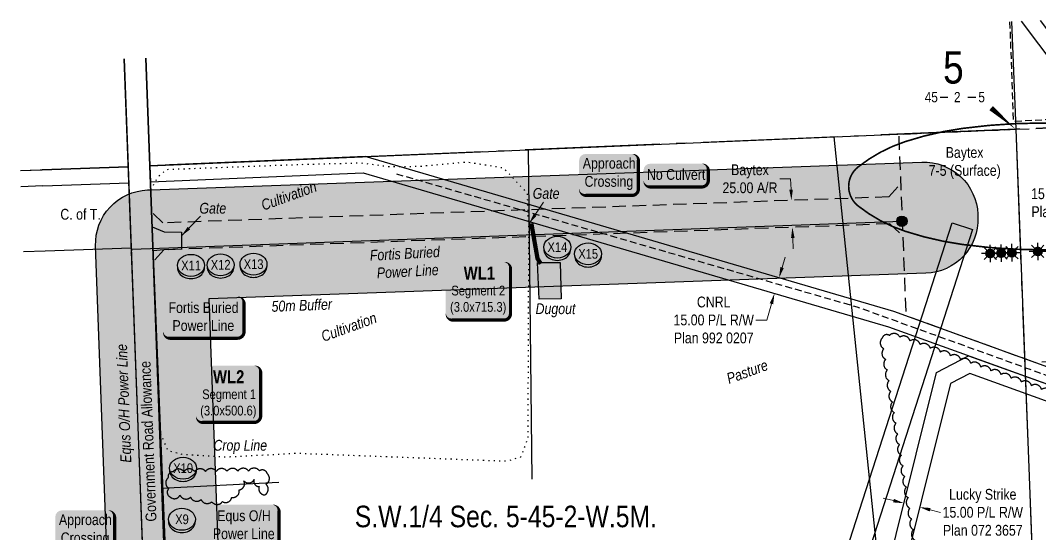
# Model space of a CAD drawing. Extents: x 683818 to 685792, y 5858248 to 5860219.
# Drawn here: x 683881 to 684826, y 5858829 to 5859304 of the extents above; entities that cross this region are included whole.
import ezdxf
from ezdxf.enums import TextEntityAlignment as Align

# ---------------------------------------------------------------- set-up
doc = ezdxf.new("R2010")
doc.units = 0
doc.header["$LTSCALE"] = 5
doc.header["$PDSIZE"] = 0.5
for name, pattern in [('0', [1, 1, 0]), ('foc-ACCESSROAD', [3.75, 2.5, -1.25]), ('foc-QUARTERLINE', [33, 25, -3, 2, -3]), ('foc-TOPO', [1, 0.2, -0.8]), ('foc-TRAV', [1.875, 1.25, -0.625]), ('UG_PIPE', [1.875, 1.25, -0.625])]:
    doc.linetypes.add(name, pattern=pattern)
doc.layers.get('Defpoints').update_dxf_attribs({"color": 9})
for name, color, linetype in [('10', 1, 'Continuous'), ('9', 3, 'Continuous'), ('AS-FENCE', 48, 'foc-FENCE'), ('AS-PIPE-UG', 44, 'UG_PIPE'), ('AS-POWER', 104, 'foc-POWER'), ('AS-POWER-EXISTING-PP', 72, 'Continuous'), ('AS-POWER-T', 104, 'Continuous'), ('AS-ROADS', 254, 'Continuous'), ('AS-TELEPHONE', 224, 'foc-TEL'), ('C-AR', 13, 'foc-ACCESSROAD'), ('C-RW', 13, 'Continuous'), ('C-SYMBOL', 7, 'Continuous'), ('C-WS', 13, 'foc-ACCESSROAD'), ('C-WS-S', 13, 'Continuous'), ('CG-NOTES', 7, 'Continuous'), ('F-RW', 190, 'Continuous'), ('L-AREAREQUIRED', 7, 'Continuous'), ('L-QSEC', 8, 'foc-QUARTERLINE'), ('L-ROAD-T', 7, 'Continuous'), ('L-SEC', 7, 'Continuous'), ('L-SECLBL', 7, 'Continuous'), ('L-SECQ', 8, 'foc-QUARTERLINE'), ('L-TITLEDB', 4, 'Continuous'), ('L-TITLEDB-T', 4, 'Continuous'), ('P-BUFFER-H 30m', 51, 'Continuous'), ('P-BUFFER-T', 40, 'Continuous'), ('P-CROSSINGS', 250, 'Continuous'), ('POLES', 7, 'Continuous'), ('T-BUSH', 110, '0'), ('T-GENERAL', 48, 'foc-TOPO'), ('T-WATER', 160, 'Continuous'), ('T-WATER-H', 133, 'Continuous'), ('T-WATER-T', 170, 'Continuous')]:
    doc.layers.add(name, color=color, linetype=linetype)
for name, color, linetype, lineweight in [('C-AR-T', 13, 'Continuous', 9), ('C-WS-T', 13, 'Continuous', 9), ('F-RW-T', 190, 'Continuous', 9), ('T-TEXT', 48, 'Continuous', 18)]:
    doc.layers.add(name, color=color, linetype=linetype, lineweight=lineweight)
doc.layers.add('P-PROPOSED-WL2', color=7, linetype='Continuous', true_color=0x05c1ff)
doc.layers.add('P-PROPOSED-WL4', color=7, linetype='Continuous', true_color=0x5b5bc8)
doc.styles.add('175L', font='ARIALN.TTF', dxfattribs={"height": 20})
doc.styles.add('80', font='ARIALN.TTF', dxfattribs={"height": 10})
doc.styles.add('80CG', font='ARIALN.TTF', dxfattribs={"height": 10})
doc.styles.add('80L', font='ARIALN.TTF', dxfattribs={"height": 10})
doc.styles.add('80LS', font='ARIALNI.TTF', dxfattribs={"height": 10})
doc.styles.add('BOLD', font='ARIALNB.TTF')
doc.styles.add('Crossing', font='ARIALN.TTF', dxfattribs={"height": 10})
doc.styles.add('foc-LtypeFont', font='ARIALN.TTF', dxfattribs={"height": 7.35})
doc.styles.add('SIMPLEX', font='ARIALN.TTF')
doc.linetypes.add('foc-FENCE', pattern='A,10,-1,["X",foc-LtypeFont,S=0.2,R=0,X=-0.625,Y=-0.75],-1.24', length=12.24)
doc.linetypes.add('foc-FENCE-NOLINE', pattern='A,0,-6,["X",foc-LtypeFont,S=0.2,R=0,X=-0.625,Y=-0.75],-6.24', length=12.24)
doc.linetypes.add('foc-POWER', pattern='A,6,-1,["P",foc-LtypeFont,S=0.2,R=0,X=-0.625,Y=-0.75],-1.24,4', length=12.24)
doc.linetypes.add('foc-POWER-NOLINE', pattern='A,0,-4,["P",foc-LtypeFont,S=0.2,R=0,X=-0.625,Y=-0.75],-8.24', length=12.24)
doc.linetypes.add('foc-TEL', pattern='A,2,-1,["T",foc-LtypeFont,S=0.2,R=0,X=-0.425,Y=-0.75],-1.24,8', length=12.24)
doc.linetypes.add('foc-TEL-NOLINE', pattern='A,0,-2,["T",foc-LtypeFont,S=0.2,R=0,X=-0.425,Y=-0.75],-10.24', length=12.24)
doc.dimstyles.new('Compass 5 000', dxfattribs={"dimscale": 5, "dimtxt": 9, "dimasz": 2, "dimexe": 0.2, "dimexo": 0.0625, "dimgap": 0.5, "dimtad": 0, "dimtih": 1, "dimtoh": 1, "dimzin": 0, "dimdsep": 46, "dimtxsty": '80CG', "dimcen": 0.1, "dimse1": 1, "dimse2": 1, "dimclrd": 256, "dimclrt": 256, "dimaunit": 1, "dimadec": 4, "dimazin": 0, "dimtfac": 0.06, "dimtofl": 0, "dimtmove": 0, "dimatfit": 1, "dimfxl": 0.2, "dimtolj": 1, "dimtzin": 0, "dimlwd": -1, "dimarcsym": 0})

# ---------------------------------------------------------------- blocks, each defined once
blk = doc.blocks.new('L-SECLBL')
at = {"layer": '9', "color": 7}
for p, q in [((-5.08, -27.83), (-12.29, -27.83)), ((20.7, -27.83), (13.5, -27.83))]:
    blk.add_line(p, q, dxfattribs=at)
at = {"layer": '10', "color": 2, "style": 'SIMPLEX'}
blk.add_attdef('SEC', text='', height=30, dxfattribs=at).set_placement((0, 0), align=Align.MIDDLE)
at = {"layer": '10', "color": 5, "style": '80L'}
blk.add_attdef('TWP', text='', height=9.5, dxfattribs=at).set_placement((-14.43, -27.37), align=Align.MIDDLE_RIGHT)
blk.add_attdef('RGE', text='', height=9.5, dxfattribs=at).set_placement((3.62, -27.37), align=Align.MIDDLE_CENTER)
blk.add_attdef('MER', text='', height=9.5, dxfattribs=at).set_placement((23.17, -27.37), align=Align.MIDDLE_LEFT)
blk = doc.blocks.new('*D463')
at = {"layer": 'C-AR-T', "transparency": 16777216}
for p, q in [((684594.97, 5859157.42), (684584.97, 5859157.42)), ((684595.33, 5859147.43), (684594.97, 5859157.42)), ((684596.94, 5859102.47), (684597.3, 5859092.48))]:
    blk.add_line(p, q, dxfattribs=at)
for points in [[(684597, 5859147.49), (684593.67, 5859147.37), (684595.69, 5859137.44)], [(684598.61, 5859102.53), (684595.28, 5859102.41), (684596.58, 5859112.46)]]:
    blk.add_solid(points, dxfattribs=at)
at = {"layer": 'Defpoints', "color": 0, "transparency": 16777216}
for p in [(684212.4, 5859123.69), (684596.58, 5859112.46), (684213.3, 5859098.72)]:
    blk.add_point(p, dxfattribs=at)
at = {"layer": 'C-AR-T', "transparency": 16777216, "insert": (684557.24, 5859157.42), "char_height": 10, "attachment_point": 5, "style": '80CG'}
blk.add_mtext('\\A1;Baytex\\P25.00 A/R', dxfattribs=at)
blk = doc.blocks.new('*D474')
at = {"layer": 'Defpoints', "color": 0, "transparency": 16777216}
for p in [(684280.82, 5859154.52), (684276.6, 5859140.15), (684579.98, 5859051.22)]:
    blk.add_point(p, dxfattribs=at)
at = {"layer": 'F-RW-T', "transparency": 16777216}
for p, q in [((684587.01, 5859075.19), (684589.82, 5859084.79)), ((684577.17, 5859041.62), (684572.74, 5859026.51)), ((684572.74, 5859026.51), (684562.74, 5859026.51))]:
    blk.add_line(p, q, dxfattribs=at)
for points in [[(684585.41, 5859075.66), (684588.61, 5859074.72), (684584.2, 5859065.59)], [(684575.57, 5859042.09), (684578.77, 5859041.15), (684579.98, 5859051.22)]]:
    blk.add_solid(points, dxfattribs=at)
at = {"layer": 'F-RW-T', "transparency": 16777216, "insert": (684523.65, 5859026.51), "char_height": 10, "attachment_point": 5, "style": '80CG'}
blk.add_mtext('\\A1;CNRL\\P15.00 P/L R/W\\PPlan 992 0207', dxfattribs=at)
blk = doc.blocks.new('*D475')
at = {"layer": 'Defpoints', "color": 0, "transparency": 16777216}
for p in [(684717.58, 5858927.15), (684732.12, 5858923.52), (684699.99, 5858856.69)]:
    blk.add_point(p, dxfattribs=at)
at = {"layer": 'F-RW-T', "transparency": 16777216}
for p, q in [((684690.29, 5858859.11), (684680.58, 5858861.53)), ((684724.23, 5858850.63), (684733.93, 5858848.21))]:
    blk.add_line(p, q, dxfattribs=at)
for points in [[(684690.69, 5858860.72), (684689.88, 5858857.49), (684699.99, 5858856.69)], [(684724.63, 5858852.25), (684723.82, 5858849.01), (684714.53, 5858853.05)]]:
    blk.add_solid(points, dxfattribs=at)
at = {"layer": 'F-RW-T', "transparency": 16777216, "insert": (684773.02, 5858848.21), "char_height": 10, "attachment_point": 5, "style": '80CG'}
blk.add_mtext('\\A1;Lucky Strike\\P15.00 P/L R/W\\PPlan 072 3657', dxfattribs=at)
blk = doc.blocks.new('*D477')
at = {"layer": 'Defpoints', "color": 0, "transparency": 16777216}
for p in [(684920.08, 5859155.58), (684950.21, 5859140.51), (684938.24, 5859131.48)]:
    blk.add_point(p, dxfattribs=at)
at = {"layer": 'F-RW-T', "transparency": 16777216}
for p, q in [((684940.03, 5859170.62), (684948.02, 5859176.64)), ((684912.09, 5859149.56), (684904.11, 5859143.54)), ((684904.11, 5859143.54), (684894.11, 5859143.54))]:
    blk.add_line(p, q, dxfattribs=at)
for points in [[(684939.03, 5859171.96), (684941.03, 5859169.29), (684932.05, 5859164.6)], [(684911.09, 5859150.89), (684913.09, 5859148.23), (684920.08, 5859155.58)]]:
    blk.add_solid(points, dxfattribs=at)
at = {"layer": 'F-RW-T', "transparency": 16777216, "insert": (684855.02, 5859143.54), "char_height": 10, "attachment_point": 5, "style": '80CG'}
blk.add_mtext('\\A1;Silverleaf\\P15.00 P/L R/W\\PPlan 042 0422', dxfattribs=at)
blk = doc.blocks.new('GAS')
h = blk.add_hatch(color=255)
h.dxf.hatch_style = 1
edge = h.paths.add_edge_path()
edge.add_arc((0, 0), 0.9, 0, 360)
for p, q in [((-0.81, 0), (-1.62, 0)), ((-0.57, 0.57), (-1.14, 1.14)), ((0, 0.81), (0, 1.62)), ((0.57, 0.57), (1.14, 1.14)), ((1.62, 0), (0.81, 0)), ((-0.57, -0.57), (-1.14, -1.14)), ((0, -0.81), (0, -1.62)), ((1.14, -1.14), (0.57, -0.57))]:
    blk.add_line(p, q)
blk.add_circle((0, 0), 0.8)
blk = doc.blocks.new('*U523')
h = blk.add_hatch(color=254)
edge = h.paths.add_edge_path()
edge.add_line((-24, -35.31), (24, -35.31))
edge.add_arc((24, -29.31), 6, 270, 360)
edge.add_line((30, -29.31), (30, 12.5))
edge.add_arc((24, 12.5), 6, 0, 90)
edge.add_line((24, 18.5), (-24, 18.5))
edge.add_arc((-24, 12.5), 6, 90, 180)
edge.add_line((-30, 12.5), (-30, -29.31))
edge.add_arc((-24, -29.31), 6, 180, 270)
at = {"layer": 'P-PROPOSED-WL2', "flags": 128}
blk.add_lwpolyline([(5.76, 46.06, 0, 7.5, 0), (0, 0, 0, 0, 0)], format="xyseb", dxfattribs=at)
blk.add_lwpolyline([(-24, -35.31, 3, 3, 0), (24, -35.31, 3, 3, 0.414214), (30, -29.31, 3, 3, 0), (30, 12.5, 3, 0, 0.414214), (24, 18.5, 0, 0, 0), (-24, 18.5, 0, 0, 0.414214), (-30, 12.5, 0, 0, 0), (-30, -29.31, 0, 3, 0.414214)], format="xyseb", close=True, dxfattribs=at)
at = {"layer": 'P-PROPOSED-WL2'}
for tag, p, height, style in [('TEMP_AREA_W1_001', (-9.21, 2.24), 12, 'BOLD'), ('ENTER_TEXT_001', (-30.66, -12.47), 9, '80')]:
    blk.add_attdef(tag, p, '', height=height, dxfattribs=dict(at, style=style))
blk = doc.blocks.new('xing2')
h = blk.add_hatch(color=50)
h.dxf.hatch_style = 1
edge = h.paths.add_edge_path()
edge.add_ellipse((0, 0), major_axis=(-12.5, 0), ratio=0.816297, start_angle=0, end_angle=360)
h = blk.add_hatch(color=250)
h.dxf.hatch_style = 1
edge = h.paths.add_edge_path()
edge.add_ellipse((0, -2.05), major_axis=(-12.5, 0), ratio=0.816297, start_angle=0, end_angle=180)
edge.add_line((12.5, -2.05), (12.5, 0))
edge.add_ellipse((0, 0), major_axis=(-12.5, 0), ratio=0.816297, start_angle=0, end_angle=180, ccw=False)
edge.add_line((-12.5, 0), (-12.5, -2.05))
at = {"color": 250}
blk.add_ellipse((0, 0), major_axis=(-12.5, 0), ratio=0.816297, dxfattribs=at)
blk.add_ellipse((0, -2.05), major_axis=(-12.5, 0), ratio=0.816297, start_param=0, end_param=3.141593, dxfattribs=at)
at = {"color": 250, "style": 'Crossing'}
blk.add_attdef('CROSSING', text='', height=9, dxfattribs=at).set_placement((0.09, 0.02), align=Align.MIDDLE_CENTER)
at = {"color": 250, "style": 'Crossing', "flags": 1}
for tag, p in [('OWNER', (0.09, -12.49)), ('DESCRIPTION', (0.09, -25.77)), ('LOCATION', (0.09, -39.3)), ('DWG_REF', (0.09, -52.84))]:
    blk.add_attdef(tag, text='', height=9, dxfattribs=at).set_placement(p, align=Align.MIDDLE_CENTER)
blk = doc.blocks.new('POWERPOLE')
h = blk.add_hatch(color=255)
edge = h.paths.add_edge_path()
edge.add_arc((0, 0), 0.96, 0, 360)
at = {"linetype": 'Continuous'}
for p, q in [((0.68, -0.68), (-0.68, 0.68)), ((-0.68, -0.68), (0.68, 0.68))]:
    blk.add_line(p, q, dxfattribs=at)
blk.add_circle((0, 0), 0.96, dxfattribs=at)
blk = doc.blocks.new('*U538')
h = blk.add_hatch(color=255)
edge = h.paths.add_edge_path()
edge.add_line((-26.5, -20), (26.5, -20))
edge.add_arc((26.5, -14), 6, 270, 360)
edge.add_line((32.5, -14), (32.5, 12.5))
edge.add_arc((26.5, 12.5), 6, 0, 90)
edge.add_line((26.5, 18.5), (-26.5, 18.5))
edge.add_arc((-26.5, 12.5), 6, 90, 180)
edge.add_line((-32.5, 12.5), (-32.5, -14))
edge.add_arc((-26.5, -14), 6, 180, 270)
at = {"color": 104, "flags": 128}
blk.add_lwpolyline([(-76.74, 33.89, 0, 7.5, 0), (0, 0, 0, 0, 0)], format="xyseb", dxfattribs=at)
blk.add_lwpolyline([(-26.5, -20, 3, 3, 0), (26.5, -20, 3, 3, 0.414214), (32.5, -14, 3, 3, 0), (32.5, 12.5, 3, 0, 0.414214), (26.5, 18.5, 0, 0, 0), (-26.5, 18.5, 0, 0, 0.414214), (-32.5, 12.5, 0, 0, 0), (-32.5, -14, 0, 3, 0.414214)], format="xyseb", close=True, dxfattribs=at)
at = {"color": 104, "style": '80'}
blk.add_attdef('ENTER_TEXT_001', (-26.85, -4.92), '', height=10, dxfattribs=at)
blk = doc.blocks.new('*U539')
h = blk.add_hatch(color=255)
edge = h.paths.add_edge_path()
edge.add_line((-31.5, -20), (31.5, -20))
edge.add_arc((31.5, -14), 6, 270, 360)
edge.add_line((37.5, -14), (37.5, 12.5))
edge.add_arc((31.5, 12.5), 6, 0, 90)
edge.add_line((31.5, 18.5), (-31.5, 18.5))
edge.add_arc((-31.5, 12.5), 6, 90, 180)
edge.add_line((-37.5, 12.5), (-37.5, -14))
edge.add_arc((-31.5, -14), 6, 180, 270)
at = {"color": 104, "flags": 128}
blk.add_lwpolyline([(-48.5, 63.42, 0, 7.5, 0), (0, 0, 0, 0, 0)], format="xyseb", dxfattribs=at)
blk.add_lwpolyline([(-31.5, -20, 3, 3, 0), (31.5, -20, 3, 3, 0.414214), (37.5, -14, 3, 3, 0), (37.5, 12.5, 3, 0, 0.414214), (31.5, 18.5, 0, 0, 0), (-31.5, 18.5, 0, 0, 0.414214), (-37.5, 12.5, 0, 0, 0), (-37.5, -14, 0, 3, 0.414214)], format="xyseb", close=True, dxfattribs=at)
at = {"color": 104, "style": '80'}
blk.add_attdef('ENTER_TEXT_001', (-26.85, -4.92), '', height=10, dxfattribs=at)
blk = doc.blocks.new('*U541')
h = blk.add_hatch(color=254)
edge = h.paths.add_edge_path()
edge.add_line((-24, -34.12), (24, -34.12))
edge.add_arc((24, -28.12), 6, 270, 360)
edge.add_line((30, -28.12), (30, 12.5))
edge.add_arc((24, 12.5), 6, 0, 90)
edge.add_line((24, 18.5), (-24, 18.5))
edge.add_arc((-24, 12.5), 6, 90, 180)
edge.add_line((-30, 12.5), (-30, -28.12))
edge.add_arc((-24, -28.12), 6, 180, 270)
at = {"layer": 'P-PROPOSED-WL4', "flags": 128}
blk.add_lwpolyline([(-24, -34.12, 3, 3, 0), (24, -34.12, 3, 3, 0.414214), (30, -28.12, 3, 3, 0), (30, 12.5, 3, 0, 0.414214), (24, 18.5, 0, 0, 0), (-24, 18.5, 0, 0, 0.414214), (-30, 12.5, 0, 0, 0), (-30, -28.12, 0, 3, 0.414214)], format="xyseb", close=True, dxfattribs=at)
blk.add_lwpolyline([(-66.26, -15.53, 0, 7.5, 0), (0, 0, 0, 0, 0)], format="xyseb", dxfattribs=at)
at = {"layer": 'P-PROPOSED-WL4'}
for tag, p, height, style in [('TEMP_AREA_W1_001', (-9.21, 2.24), 12, 'BOLD'), ('ENTER_TEXT_001', (-30.66, -12.47), 9, '80')]:
    blk.add_attdef(tag, p, '', height=height, dxfattribs=dict(at, style=style))
blk = doc.blocks.new('*U543')
h = blk.add_hatch(color=59)
edge = h.paths.add_edge_path()
edge.add_line((-21.5, -20), (21.5, -20))
edge.add_arc((21.5, -14), 6, 270, 360)
edge.add_line((27.5, -14), (27.5, 12.5))
edge.add_arc((21.5, 12.5), 6, 0, 90)
edge.add_line((21.5, 18.5), (-21.5, 18.5))
edge.add_arc((-21.5, 12.5), 6, 90, 180)
edge.add_line((-27.5, 12.5), (-27.5, -14))
edge.add_arc((-21.5, -14), 6, 180, 270)
at = {"color": 1, "flags": 128}
blk.add_lwpolyline([(-21.5, -20, 3, 3, 0), (21.5, -20, 3, 3, 0.414214), (27.5, -14, 3, 3, 0), (27.5, 12.5, 3, 0, 0.414214), (21.5, 18.5, 0, 0, 0), (-21.5, 18.5, 0, 0, 0.414214), (-27.5, 12.5, 0, 0, 0), (-27.5, -14, 0, 3, 0.414214)], format="xyseb", close=True, dxfattribs=at)
blk.add_lwpolyline([(70.25, -8.33, 0, 7.5, 0), (0, 0, 0, 0, 0)], format="xyseb", dxfattribs=at)
at = {"color": 1, "style": '80'}
blk.add_attdef('ENTER_TEXT_001', (-35.99, -5), '', height=10, dxfattribs=at)
blk = doc.blocks.new('*U555')
h = blk.add_hatch(color=59)
edge = h.paths.add_edge_path()
edge.add_line((-21.5, -20), (21.5, -20))
edge.add_arc((21.5, -14), 6, 270, 360)
edge.add_line((27.5, -14), (27.5, 12.5))
edge.add_arc((21.5, 12.5), 6, 0, 90)
edge.add_line((21.5, 18.5), (-21.5, 18.5))
edge.add_arc((-21.5, 12.5), 6, 90, 180)
edge.add_line((-27.5, 12.5), (-27.5, -14))
edge.add_arc((-21.5, -14), 6, 180, 270)
at = {"color": 1, "flags": 128}
blk.add_lwpolyline([(-21.5, -20, 3, 3, 0), (21.5, -20, 3, 3, 0.414214), (27.5, -14, 3, 3, 0), (27.5, 12.5, 3, 0, 0.414214), (21.5, 18.5, 0, 0, 0), (-21.5, 18.5, 0, 0, 0.414214), (-27.5, 12.5, 0, 0, 0), (-27.5, -14, 0, 3, 0.414214)], format="xyseb", close=True, dxfattribs=at)
blk.add_lwpolyline([(-70.35, -53.72, 0, 7.5, 0), (0, 0, 0, 0, 0)], format="xyseb", dxfattribs=at)
at = {"color": 1, "style": '80'}
blk.add_attdef('ENTER_TEXT_001', (-35.99, -5), '', height=10, dxfattribs=at)
blk = doc.blocks.new('*U556')
h = blk.add_hatch(color=254)
edge = h.paths.add_edge_path()
edge.add_line((-24, -11.5), (24, -11.5))
edge.add_arc((24, -5.5), 6, 270, 360)
edge.add_line((30, -5.5), (30, 4))
edge.add_arc((24, 4), 6, 0, 90)
edge.add_line((24, 10), (-24, 10))
edge.add_arc((-24, 4), 6, 90, 180)
edge.add_line((-30, 4), (-30, -5.5))
edge.add_arc((-24, -5.5), 6, 180, 270)
at = {"color": 160, "flags": 128}
blk.add_lwpolyline([(-24, -11.5, 3, 3, 0), (24, -11.5, 3, 3, 0.414214), (30, -5.5, 3, 3, 0), (30, 4, 3, 0, 0.414214), (24, 10, 0, 0, 0), (-24, 10, 0, 0, 0.414214), (-30, 4, 0, 0, 0), (-30, -5.5, 0, 3, 0.414214)], format="xyseb", close=True, dxfattribs=at)
at = {"color": 160, "style": '80'}
blk.add_attdef('ENTER_TEXT_001', (-26.85, -4.92), '', height=10, dxfattribs=at)

msp = doc.modelspace()

# ---------------------------------------------------------------- hatches: boundary and pattern name
at = {"layer": 'L-AREAREQUIRED'}
h = msp.add_hatch(color=256, dxfattribs=at)
h.dxf.hatch_style = 1
h.paths.add_polyline_path([(684001.987, 5859147.169), (684001.987, 5859147.169), (684001.987, 5859147.169)])
at = {"layer": 'P-BUFFER-H 30m'}
h = msp.add_hatch(color=256, dxfattribs=at)
h.dxf.hatch_style = 1
edge = h.paths.add_edge_path()
edge.add_line((684055.703, 5859046.042), (684071.22, 5858627.276))
edge.add_arc((684029.141, 5858600.28), 49.994, 2.048292, 32.682197, ccw=False)
edge.add_line((684079.103, 5858602.067), (684081.825, 5858525.967))
edge.add_line((684081.825, 5858525.967), (684612.864, 5858545.286))
edge.add_arc((684614.681, 5858495.325), 49.994, 2.083392, 92.083392, ccw=False)
edge.add_line((684664.642, 5858497.142), (684668.173, 5858400.067))
edge.add_arc((684618.213, 5858398.25), 49.994, -87.879377, 2.083392, ccw=False)
edge.add_line((684620.062, 5858348.29), (684617.065, 5858348.179))
edge.add_arc((684615.215, 5858398.139), 49.994, 182.083392, 272.120623, ccw=False)
edge.add_line((684565.254, 5858396.321), (684563.649, 5858440.44))
edge.add_line((684563.649, 5858440.44), (684032.578, 5858421.121))
edge.add_arc((684030.761, 5858471.081), 49.994, 182.048292, 272.083392, ccw=False)
edge.add_line((683980.799, 5858469.294), (683977.197, 5858569.994))
edge.add_arc((684019.316, 5858596.927), 49.994, 182.122155, 212.597624, ccw=False)
edge.add_line((683969.356, 5858595.076), (683950.822, 5859095.249))
edge.add_arc((684000.782, 5859097.1), 49.994, 92.053666, 182.122155, ccw=False)
edge.add_line((683998.99, 5859147.062), (684001.987, 5859147.169))
edge.add_line((684001.987, 5859147.169), (684716.657, 5859172.796))
edge.add_arc((684718.449, 5859122.834), 49.994, 2.053666, 92.053666, ccw=False)
edge.add_line((684768.411, 5859124.626), (684768.518, 5859121.629))
edge.add_arc((684718.556, 5859119.837), 49.994, -87.946334, 2.053666, ccw=False)
edge.add_line((684720.348, 5859069.875), (684055.703, 5859046.042))
at = {"layer": 'P-PROPOSED-WL2', "linetype": 'Continuous'}
h = msp.add_hatch(color=256, dxfattribs=at)
h.dxf.hatch_style = 1
h.paths.add_polyline_path([(684003.779, 5859097.207), (684718.449, 5859122.834), (684718.556, 5859119.837), (684003.89, 5859094.21)])
at = {"layer": 'P-PROPOSED-WL4'}
h = msp.add_hatch(color=256, dxfattribs=at)
h.dxf.hatch_style = 1
h.paths.add_polyline_path([(684000.782, 5859097.1), (684019.316, 5858596.927), (684022.313, 5858597.034), (684003.779, 5859097.207)])
at = {"layer": 'T-WATER-H'}
h = msp.add_hatch(color=256, dxfattribs=at)
h.dxf.hatch_style = 1
h.paths.add_polyline_path([(684360.311, 5859079.985), (684381.26, 5859079.985), (684382.3, 5859046.277), (684361.945, 5859045.98)])

# ---------------------------------------------------------------- linework, layer by layer
at = {"layer": 'AS-FENCE', "linetype": 'foc-FENCE-NOLINE', "flags": 128}
for points in [[(684001.101, 5859169.464), (684803.564, 5859203.314)], [(684803.564, 5859203.314), (684834.186, 5858406.398)], [(684031.574, 5858420.81), (684021.947, 5858655.806), (684001.106, 5859169.351)]]:
    msp.add_lwpolyline(points, dxfattribs=at)
at = {"layer": 'AS-FENCE', "flags": 128}
for points in [[(684276.893, 5858760.411), (684678.676, 5858778.725), (684635.175, 5859196.215)], [(684351.642, 5859184.253), (684355.213, 5858878.93)], [(684003.202, 5859112.781), (684014.336, 5859108.364), (684030.315, 5859108.06), (684030.533, 5859092.252), (684013.97, 5859091.57), (684004.25, 5859090.597)]]:
    msp.add_lwpolyline(points, dxfattribs=at)
at = {"layer": 'AS-FENCE', "const_width": 1, "flags": 128}
for points in [[(684352.481, 5859112.514), (684352.414, 5859118.247)], [(684030.328, 5859107.168), (684030.432, 5859099.599)]]:
    msp.add_lwpolyline(points, dxfattribs=at)
at = {"layer": 'AS-PIPE-UG', "flags": 128}
for points in [[(684797.931, 5859303.085), (684801.3, 5859210.945), (685051.637, 5859222.494), (685051.243, 5859223.513), (685175.268, 5859228.357), (685175.449, 5859227.886), (685175.505, 5859227.661), (685175.537, 5859227.447), (685175.579, 5859227.324), (685416.767, 5859233.63), (685416.762, 5859233.602), (685416.731, 5859233.575), (685416.739, 5859233.491), (685416.736, 5859233.401), (685416.753, 5859233.249), (685416.76, 5859233.121), (685504.66, 5859235.197), (685504.684, 5859235.186), (685505.351, 5859235.249), (685506.429, 5859235.655), (685507.822, 5859236.225), (685509.049, 5859236.967), (685510.303, 5859237.749), (685511.49, 5859238.611), (685512.6, 5859239.575), (685513.552, 5859240.588), (685514.386, 5859241.752), (685514.972, 5859243.063), (685515.445, 5859244.38), (685515.633, 5859245.574), (685515.721, 5859246.897), (685515.744, 5859247.882), (685515.744, 5859248.471), (685515.793, 5859248.763), (685515.027, 5859251.835), (685515.007, 5859252.198), (685514.494, 5859254.059), (685514.401, 5859255.181), (685514.29, 5859256.243), (685514.212, 5859257.291), (685513.738, 5859257.747), (685513.133, 5859258.094), (685512.356, 5859258.224), (685511.742, 5859258.225), (685505.544, 5859257.169), (685505.509, 5859257.19), (685505.48, 5859257.212)], [(684229.667, 5859162.048), (684656.316, 5859038.74), (684868.643, 5858962.14), (685102.493, 5858900.993)]]:
    msp.add_lwpolyline(points, dxfattribs=at)
at = {"layer": 'AS-POWER', "linetype": 'foc-POWER-NOLINE', "flags": 128}
msp.add_lwpolyline([(684011.038, 5858382.841), (683977.358, 5859268.518)], dxfattribs=at)
at = {"layer": 'AS-POWER', "flags": 128}
for points in [[(683983.639, 5859088.599), (683984.661, 5859092.358), (684698.063, 5859118.079)], [(684011.626, 5858870.658), (684120.572, 5858876.195)]]:
    msp.add_lwpolyline(points, dxfattribs=at)
at = {"layer": 'AS-ROADS', "flags": 128}
for points, const_width in [([(683996.005, 5859103.077), (684703.087, 5859128.858)], 7.999), ([(684354.619, 5859116.152), (684360.375, 5859083.458), (684363.355, 5859078.606)], 3.999)]:
    msp.add_lwpolyline(points, dxfattribs=dict(at, const_width=const_width))
at = {"layer": 'AS-TELEPHONE', "linetype": 'foc-TEL-NOLINE', "flags": 128}
msp.add_lwpolyline([(684030.671, 5858371.462), (684001.106, 5859169.351), (683997.454, 5859269.253)], dxfattribs=at)
at = {"layer": 'C-AR', "flags": 128}
for points in [[(684685.86, 5859140.67), (684697.134, 5859152.866)], [(684685.86, 5859140.67), (684013.074, 5859116.545)], [(684013.074, 5859116.545), (684002.684, 5859126.749)], [(684686.756, 5859115.696), (684013.97, 5859091.57)], [(684686.756, 5859115.696), (684699.148, 5859104.345)], [(684014.055, 5859091.595), (684004.375, 5859081.122)]]:
    msp.add_lwpolyline(points, dxfattribs=at)
at = {"layer": 'C-RW', "flags": 128}
msp.add_lwpolyline([(684654.996, 5858499.584), (684662.855, 5858506.686), (684634.392, 5858774.667), (684744.501, 5859116.466), (684763.472, 5859110.354), (684654.68, 5858772.629), (684655.59, 5858753.159), (684682.547, 5858499.264), (684665.949, 5858479.971), (684655.801, 5858479.589)], dxfattribs=at)
at = {"layer": 'C-WS', "flags": 128}
msp.add_lwpolyline([(684803.564, 5859203.314), (684881.57, 5859206.601), (684966.268, 5859094.287), (684970.441, 5858993.348), (684821.201, 5858987.208), (684702.168, 5859030.285), (684695.332, 5859198.753), (684803.564, 5859203.314)], dxfattribs=at)
at = {"layer": 'CG-NOTES', "color": 160, "linetype": 'foc-TRAV', "lineweight": 50, "ltscale": 2, "const_width": 1.5, "flags": 128}
msp.add_lwpolyline([(684827.732, 5859091.572, 0.0338073), (684901.087, 5859096.537, 0.0455518), (684954.313, 5859108.788, 0.0884847), (684998.027, 5859132.317, 0.2290115), (685006.744, 5859150.351, 0.2290115), (684998.027, 5859168.385, 0.0884847), (684954.313, 5859191.914, 0.0455518), (684901.087, 5859204.164, 0.0338073), (684827.732, 5859209.13, 0.0338073), (684754.376, 5859204.164, 0.0455518), (684701.15, 5859191.914, 0.0884847), (684657.436, 5859168.385, 0.2290115), (684648.719, 5859150.351, 0.2290115), (684657.436, 5859132.317, 0.0884847), (684701.15, 5859108.788, 0.0455518), (684754.376, 5859096.537, 0.0338073)], format="xyb", close=True, dxfattribs=at)
at = {"layer": 'F-RW', "flags": 128}
for points in [[(684808.475, 5859303.529), (685107.33, 5858907.232), (685119.403, 5858916.224), (684826.661, 5859304.295)], [(683881.096, 5859165.104), (683901.193, 5859165.81)], [(683901.748, 5859150.822), (683881.651, 5859150.116)], [(683901.748, 5859150.822), (683981.551, 5859153.626)]]:
    msp.add_lwpolyline(points, dxfattribs=at)
for points in [[(684001.635, 5859154.472), (684198.853, 5859162.937), (684685.782, 5859020.207), (684869.031, 5858953.932), (685125.833, 5858885.62), (685129.537, 5858900.238), (684873.466, 5858968.294), (684690.475, 5859034.517), (684200.73, 5859177.983), (684001.105, 5859169.361)], [(684433.964, 5858391.575), (684432.662, 5858428.013), (684455.46, 5858452.6), (684699.478, 5858461.843), (684704.192, 5858467.383), (684673.815, 5858751.882), (684730.213, 5858977.72), (684759.759, 5858993.454), (684869.031, 5858953.932), (685078.576, 5858898.342), (685074.806, 5858883.69), (684864.464, 5858939.609), (684760.881, 5858977.065), (684743.137, 5858967.613), (684688.993, 5858750.839), (684719.784, 5858462.579), (684706.622, 5858447.112), (684462.299, 5858437.925), (684447.878, 5858422.371), (684448.949, 5858392.13)]]:
    msp.add_lwpolyline(points, close=True, dxfattribs=at)
at = {"layer": 'L-QSEC', "flags": 128}
msp.add_lwpolyline([(683881.096, 5859165.107), (683981.01, 5859168.616)], dxfattribs=at)
at = {"layer": 'L-SEC', "flags": 128}
for points in [[(683977.358, 5859268.518), (683981.01, 5859168.616)], [(683997.454, 5859269.253), (684001.106, 5859169.351)], [(683981.01, 5859168.616), (684010.575, 5858370.718)], [(684001.101, 5859169.464), (684030.671, 5858371.462)]]:
    msp.add_lwpolyline(points, dxfattribs=at)
at = {"layer": 'L-SECLBL', "flags": 128}
msp.add_lwpolyline([(684803.564, 5859203.319, 0, 4.999, 0), (684780.755, 5859222.986, 0, 0, 0)], format="xyseb", dxfattribs=at)
at = {"layer": 'L-SECQ', "flags": 128}
for points in [[(684799.749, 5859303.162), (684803.564, 5859203.319)], [(685606.69, 5859237.103), (684803.564, 5859203.319)], [(684803.564, 5859203.319), (684001.101, 5859169.464)], [(684803.564, 5859203.314), (684834.324, 5858401.221)], [(683981.01, 5859168.616), (683901.193, 5859165.81)]]:
    msp.add_lwpolyline(points, dxfattribs=at)
at = {"layer": 'L-TITLEDB', "flags": 128}
msp.add_lwpolyline([(683881.096, 5859165.103), (683901.193, 5859165.81), (683981.01, 5859168.616), (683983.783, 5859093.258), (683903.984, 5859090.453), (683883.888, 5859089.746)], dxfattribs=at)
at = {"layer": 'P-BUFFER-H 30m', "flags": 128}
msp.add_lwpolyline([(684055.703, 5859046.042), (684071.22, 5858627.276, -0.1344674), (684079.103, 5858602.067), (684081.825, 5858525.967), (684612.864, 5858545.286, -0.4142136), (684664.642, 5858497.142), (684668.173, 5858400.067, -0.4140232), (684620.062, 5858348.29), (684617.065, 5858348.179, -0.4144039), (684565.254, 5858396.321), (684563.649, 5858440.44), (684032.578, 5858421.121, -0.414393), (683980.799, 5858469.294), (683977.197, 5858569.994, -0.1337637), (683969.356, 5858595.076), (683950.822, 5859095.249, -0.4145637), (683998.99, 5859147.062), (684001.987, 5859147.169), (684716.657, 5859172.796, -0.4142136), (684768.411, 5859124.626), (684768.518, 5859121.629, -0.4142136), (684720.348, 5859069.875)], format="xyb", close=True, dxfattribs=at)
at = {"layer": 'POLES'}
msp.add_point((684698.073, 5859118.024), dxfattribs=at)
at = {"layer": 'T-BUSH', "flags": 128}
msp.add_lwpolyline([(684809.217, 5858779.176, 0.5205671), (684799.309, 5858777.848, 0.5205671), (684789.401, 5858776.519, 0.5205671), (684779.494, 5858775.191, 0.5205671), (684769.586, 5858773.863, 0.5205671), (684759.679, 5858772.534, 0.5205671), (684749.771, 5858771.206, 0.5205671), (684739.864, 5858769.877, 0.5205671), (684729.956, 5858768.549, 0.5205671), (684720.048, 5858767.221, 0.5205671), (684710.141, 5858765.892, 0.5205671), (684700.233, 5858764.564, 0.5205671), (684694.679, 5858758.73, 0.5205671), (684693.012, 5858748.873, 0.5205671), (684691.344, 5858739.017, 0.5205671), (684689.676, 5858729.161, 0.5205671), (684688.008, 5858719.305, 0.5205671), (684686.341, 5858709.449, 0.5205671), (684686.46, 5858699.545, 0.5205671), (684687.597, 5858689.613, 0.5205671), (684688.735, 5858679.682, 0.5205671), (684689.873, 5858669.751, 0.5205671), (684691.01, 5858659.82, 0.5205671), (684692.148, 5858649.888, 0.5205671), (684693.286, 5858639.957, 0.5205671), (684694.424, 5858630.026, 0.5205671), (684695.561, 5858620.094, 0.5205671), (684696.699, 5858610.163, 0.5205671), (684697.837, 5858600.232, 0.5205671), (684698.974, 5858590.301, 0.5205671), (684700.112, 5858580.369, 0.5205671), (684701.25, 5858570.438, 0.5205671), (684702.388, 5858560.507, 0.5205671), (684703.525, 5858550.575, 0.5205671), (684704.663, 5858540.644, 0.5205671), (684705.801, 5858530.713, 0.5205671), (684713.298, 5858528.022, 0.5205671), (684723.293, 5858528.175, 0.5205671), (684733.288, 5858528.329, 0.5205671), (684742.744, 5858531.549, 0.5205671), (684752.193, 5858534.812, 0.5205671), (684761.641, 5858538.075, 0.5205671), (684771.09, 5858541.338, 0.5205671), (684780.539, 5858544.601, 0.5205671), (684789.987, 5858547.864, 0.5205671), (684799.35, 5858551.346, 0.5205671), (684808.505, 5858555.361, 0.5205671), (684817.659, 5858559.376, 0.5205671), (684826.814, 5858563.391, 0.5205671), (684835.968, 5858567.406, 0.5205671), (684845.123, 5858571.421, 0.5205671), (684854.278, 5858575.436, 0.5205671), (684863.432, 5858579.451, 0.5205671), (684872.587, 5858583.465, 0.5205671), (684879.058, 5858589.163, 0.5205671), (684878.687, 5858599.152, 0.5205671), (684878.316, 5858609.142, 0.5205671), (684877.944, 5858619.131, 0.5205671), (684877.573, 5858629.12, 0.5205671), (684877.202, 5858639.11, 0.5205671), (684876.83, 5858649.099, 0.5205671), (684876.459, 5858659.088, 0.5205671), (684876.088, 5858669.078, 0.5205671), (684875.716, 5858679.067, 0.5205671), (684875.345, 5858689.056, 0.5205671), (684874.974, 5858699.046, 0.5205671), (684874.603, 5858709.035, 0.5205671), (684874.231, 5858719.024, 0.5205671), (684873.86, 5858729.014, 0.5205671), (684873.489, 5858739.003, 0.5205671), (684873.117, 5858748.993, 0.5205671), (684872.746, 5858758.982, 0.5205671), (684872.375, 5858768.971, 0.5205671), (684872.003, 5858778.961, 0.5205671), (684871.632, 5858788.95, 0.5205671), (684871.261, 5858798.939, 0.5205671), (684870.889, 5858808.929, 0.5205671), (684870.518, 5858818.918, 0.5205671), (684870.147, 5858828.907, 0.5205671), (684869.775, 5858838.897, 0.5205671), (684869.404, 5858848.886, 0.5205671), (684869.033, 5858858.875, 0.5205671), (684868.661, 5858868.865, 0.5205671), (684868.29, 5858878.854, 0.5205671), (684867.919, 5858888.843, 0.5205671), (684867.547, 5858898.833, 0.5205671), (684867.176, 5858908.822, 0.5205671), (684866.805, 5858918.812, 0.5205671), (684866.433, 5858928.801, 0.5205671), (684866.062, 5858938.79, 0.5205671), (684865.012, 5858948.288, 0.5205671), (684855.636, 5858951.755, 0.5205671), (684846.26, 5858955.221, 0.5205671), (684836.884, 5858958.687, 0.5205671), (684827.508, 5858962.154, 0.5205671), (684818.132, 5858965.62, 0.5205671), (684808.756, 5858969.086, 0.5205671), (684799.38, 5858972.553, 0.5205671), (684790.004, 5858976.019, 0.5205671), (684780.628, 5858979.485, 0.5205671), (684771.252, 5858982.952, 0.5205671), (684761.876, 5858986.418, 0.5205671), (684752.5, 5858989.884, 0.5205671), (684743.124, 5858993.351, 0.5205671), (684733.748, 5858996.817, 0.5205671), (684724.372, 5859000.283, 0.5205671), (684714.996, 5859003.75, 0.5205671), (684705.62, 5859007.216, 0.5205671), (684696.244, 5859010.683, 0.5205671), (684686.472, 5859012.226, 0.5205671), (684679.798, 5859009.785, 0.5205671), (684681.408, 5858999.92, 0.5205671), (684683.018, 5858990.054, 0.5205671), (684684.628, 5858980.188, 0.5205671), (684686.237, 5858970.322, 0.5205671), (684687.847, 5858960.457, 0.5205671), (684689.457, 5858950.591, 0.5205671), (684691.067, 5858940.725, 0.5205671), (684692.677, 5858930.859, 0.5205671), (684694.287, 5858920.994, 0.5205671), (684695.897, 5858911.128, 0.5205671), (684697.507, 5858901.262, 0.5205671), (684699.117, 5858891.396, 0.5205671), (684700.727, 5858881.531, 0.5205671), (684702.337, 5858871.665, 0.5205671), (684703.947, 5858861.799, 0.5205671), (684705.557, 5858851.933, 0.5205671), (684707.167, 5858842.068, 0.5205671), (684708.776, 5858832.202, 0.5205671), (684710.386, 5858822.336, 0.5205671), (684711.996, 5858812.47, 0.5205671), (684713.606, 5858802.604, 0.5205671), (684715.216, 5858792.739, 0.5205671), (684716.826, 5858782.873, 0.5205671), (684724.716, 5858781.466, 0.5205671), (684734.625, 5858782.779, 0.5205671), (684744.535, 5858784.093, 0.5205671), (684754.444, 5858785.407, 0.5205671), (684764.354, 5858786.72, 0.5205671), (684774.264, 5858788.034, 0.5205671), (684784.173, 5858789.347, 0.5205671), (684794.083, 5858790.661, 0.5205671), (684806.306, 5858792.281, 0.5205671)], format="xyb", dxfattribs=at)
msp.add_lwpolyline([(684107.584, 5858864.384, 0.5205671), (684108.701, 5858874.32, 0.5205671), (684109.818, 5858884.256, 0.5205671), (684102.606, 5858886.664, 0.5205671), (684092.608, 5858886.553, 0.5205671), (684082.61, 5858886.442, 0.5205671), (684072.612, 5858886.331, 0.5205671), (684062.614, 5858886.22, 0.5205671), (684052.615, 5858886.108, 0.5205671), (684042.617, 5858885.997, 0.5205671), (684032.619, 5858885.886, 0.5205671), (684022.621, 5858885.775, 0.5205671), (684018.176, 5858880.427, 0.5205671), (684018.65, 5858870.44, 0.5205671), (684020.052, 5858862.371, 0.5205671), (684029.001, 5858864.27, 0.5205671), (684038.783, 5858862.202, 0.5205671), (684048.566, 5858860.135, 0.5205671), (684058.349, 5858858.067, 0.5205671), (684068.346, 5858858.135, 0.5205671), (684076.972, 5858862.079, 0.5205671), (684083.854, 5858868.988, 0.5205671), (684088.077, 5858877.546, 0.5205671), (684097.752, 5858878.531, 0.5205671), (684102.41, 5858872.139, 0.5205671)], format="xyb", close=True, dxfattribs=at)
at = {"layer": 'T-GENERAL', "flags": 128}
msp.add_lwpolyline([(684001.926, 5859147.201), (684009.177, 5859159.954), (684017.227, 5859166.199), (684141.031, 5859170.811), (684196.87, 5859172.251), (684224.129, 5859168.651), (684250.597, 5859169.047), (684295.07, 5859173.071), (684328.616, 5859167.706), (684350.66, 5859144.142), (684352.056, 5859109.696), (684351.337, 5858916.527), (684344.623, 5858899.317), (684332.301, 5858895.469), (684137.331, 5858902.776), (684129.227, 5858902.322), (684072.311, 5858899.355), (684030.95, 5858901.805), (684018.082, 5858905.173), (684010.226, 5858923.232)], dxfattribs=at)
at = {"layer": 'T-WATER', "flags": 128}
msp.add_lwpolyline([(684360.311, 5859079.985), (684381.26, 5859079.985), (684382.3, 5859046.277), (684361.945, 5859045.98)], close=True, dxfattribs=at)

# ---------------------------------------------------------------- block references
at = {"layer": 'AS-POWER-EXISTING-PP', "xscale": 4.999374999999996, "yscale": 4.999374999999996, "zscale": 4.999374999999996}
msp.add_blockref('POWERPOLE', (684698.063, 5859118.079), dxfattribs=at)
at = {"layer": 'AS-POWER-T'}
ref = msp.add_blockref('*U539', (684050.867, 5859029.641), dxfattribs=dict(at, xscale=0.9994550983480693, yscale=0.9994550983480693, zscale=0.9994550983480693))
ref.add_attrib('ENTER_TEXT_001', 'Fortis Buried', (684018.354, 5859033.054), dxfattribs={"layer": '0', "color": 104, "height": 9.99455, "style": '80'})
ref.add_attrib('ENTER_TEXT_002', 'Power Line', (684022.039, 5859016.397), dxfattribs={"layer": '0', "color": 104, "height": 9.9946, "style": '80'})
ref = msp.add_blockref('*U538', (684088.322, 5858836.786), dxfattribs=dict(at, xscale=0.9994550983480693, yscale=0.9994550983480693, zscale=0.9994550983480693))
ref.add_attrib('ENTER_TEXT_001', 'Equs O/H', (684063.527, 5858840.111), dxfattribs={"layer": '0', "color": 104, "height": 9.9946, "style": '80'})
ref.add_attrib('ENTER_TEXT_002', 'Power Line', (684059.494, 5858823.453), dxfattribs={"layer": '0', "color": 104, "height": 9.9946, "style": '80'})
at = {"layer": 'C-WS-S', "xscale": 4.998750078124989, "yscale": 4.998750078124989, "zscale": 4.998750078124989}
for p in [(684823.994, 5859090.077), (684779.984, 5859088.173), (684789.946, 5859088.553), (684799.974, 5859088.936)]:
    msp.add_blockref('GAS', p, dxfattribs=at)
at = {"layer": 'CG-NOTES'}
ref = msp.add_blockref('*U555', (684426.397, 5859161.989), dxfattribs=dict(at, xscale=0.9987073160586135, yscale=0.9987073160586135, zscale=0.9987073160586135))
ref.add_attrib('ENTER_TEXT_001', 'Approach', (684402.305, 5859166.875), dxfattribs={"layer": '0', "color": 1, "height": 9.9871, "style": '80'})
ref.add_attrib('ENTER_TEXT_002', 'Crossing', (684403.95, 5859150.053), dxfattribs={"layer": '0', "color": 1, "height": 9.9871, "style": '80'})
at = {"layer": 'CG-NOTES', "xscale": 0.9997560149109973, "yscale": 0.9997560149109973, "zscale": 0.9997560149109973}
msp.add_blockref('*U556', (684488.636, 5859161.389), dxfattribs=at).add_auto_attribs({'ENTER_TEXT_001': 'No Culvert'})
at = {"layer": 'CG-NOTES'}
ref = msp.add_blockref('*U543', (683940.933, 5858831.566), dxfattribs=dict(at, xscale=0.9987073160586135, yscale=0.9987073160586135, zscale=0.9987073160586135))
ref.add_attrib('ENTER_TEXT_001', 'Approach', (683916.841, 5858836.452), dxfattribs={"layer": '0', "color": 1, "height": 9.9871, "style": '80'})
ref.add_attrib('ENTER_TEXT_002', 'Crossing', (683918.486, 5858819.629), dxfattribs={"layer": '0', "color": 1, "height": 9.9871, "style": '80'})
at = {"layer": 'L-SECLBL', "xscale": 0.9996250468730448, "yscale": 0.9996250468730448, "zscale": 0.9996250468730448}
msp.add_blockref('L-SECLBL', (684745.769, 5859260.526), dxfattribs=at).add_auto_attribs({'SEC': '5', 'TWP': '45', 'RGE': '2', 'MER': '5'})
at = {"layer": 'P-CROSSINGS', "xscale": 0.9996250468730448, "yscale": 0.9996250468730448, "zscale": 0.9996250468730448}
for p, values in [((684378.683, 5859094.081), {'CROSSING': 'X14'}), ((684407.217, 5859087.866), {'CROSSING': 'X15'}), ((684066.61, 5859077.695), {'CROSSING': 'X12'}), ((684097.133, 5859078.276), {'CROSSING': 'X13'}), ((684039.207, 5859077.115), {'CROSSING': 'X11'}), ((684031.824, 5858889.162), {'CROSSING': 'X10'}), ((684030.763, 5858841.781), {'CROSSING': 'X9'})]:
    msp.add_blockref('xing2', p, dxfattribs=at).add_auto_attribs(values)
at = {"layer": 'P-PROPOSED-WL2', "linetype": 'Continuous'}
ref = msp.add_blockref('*U523', (684305.372, 5859061.812), dxfattribs=dict(at, xscale=0.9996280461230919, yscale=0.9996280461230919, zscale=0.9996280461230919))
ref.add_attrib('TEMP_AREA_W1_001', 'WL1', (684291.965, 5859064.055), dxfattribs={"height": 11.9955, "style": 'BOLD'})
ref.add_attrib('ENTER_TEXT_001', 'Segment 2', (684280.487, 5859049.34), dxfattribs={"height": 8.9967, "style": '80'})
ref.add_attrib('ENTER_TEXT_002', '(3.0x715.3)', (684279.306, 5859034.192), dxfattribs={"height": 8.99665, "style": '80'})
at = {"layer": 'P-PROPOSED-WL4'}
ref = msp.add_blockref('*U541', (684073.805, 5858965.679), dxfattribs=dict(at, xscale=0.9993271680774887, yscale=0.9993271680774887, zscale=0.9993271680774887))
ref.add_attrib('TEMP_AREA_W1_001', 'WL2', (684059.629, 5858967.921), dxfattribs={"height": 11.9919, "style": 'BOLD'})
ref.add_attrib('ENTER_TEXT_001', 'Segment 1', (684049.608, 5858953.211), dxfattribs={"height": 8.9939, "style": '80'})
ref.add_attrib('ENTER_TEXT_002', '(3.0x500.6)', (684047.746, 5858938.067), dxfattribs={"height": 8.99394, "style": '80'})

# ---------------------------------------------------------------- texts
at = {"layer": 'AS-POWER-T', "linetype": 'foc-POWER-NOLINE', "char_height": 9.99625, "attachment_point": 1, "style": '80L'}
for s, width, insert, rotation in [('\\pi0.33024;{\\fArial Narrow|b0|i1|c0|p34;Fortis Buried\\P\\pi2.6997; Power Line}', 65.58156, (684204.366, 5859091.364), 3.175254), ('{\\fArial Narrow|b0|i1|c0|p34;Equs O/H Power Line}', 117.05642, (683973.955, 5858894.063), 92.149916)]:
    msp.add_mtext_dynamic_manual_height_columns(s, width=width, gutter_width=49.994, heights=[0], dxfattribs=dict(at, insert=insert, rotation=rotation))
at = {"layer": 'C-SYMBOL', "color": 3, "style": '175L'}
msp.add_text('S.W.1/4 Sec. 5-45-2-W.5M.', height=19.995, dxfattribs=at).set_placement((684331.061, 5858828.429), align=Align.BOTTOM_CENTER)
at = {"layer": 'C-WS-T', "insert": (684700.213, 5859186.873), "char_height": 9.9975, "attachment_point": 1, "style": '80L'}
msp.add_mtext_dynamic_manual_height_columns('\\pi38.421;Baytex\\P\\pi22.66;7-5 (Surface)', width=110.93214, gutter_width=50, heights=[0], dxfattribs=at)
at = {"layer": 'L-ROAD-T', "style": '80L'}
msp.add_text('Government Road Allowance', height=9.99625, rotation=92.18661, dxfattribs=at).set_placement((683999.458, 5858914.075), align=Align.MIDDLE_CENTER)
at = {"layer": 'L-TITLEDB-T', "insert": (683918.132, 5859129.582), "char_height": 9.9963, "attachment_point": 1, "style": '80L'}
msp.add_mtext_dynamic_manual_height_columns('C. of T.', width=77.15166, gutter_width=49.994, heights=[0], dxfattribs=at)
at = {"layer": 'P-BUFFER-T', "insert": (684113.211, 5859044.081), "char_height": 9.99875, "attachment_point": 1, "rotation": 2.155853, "style": '80L'}
msp.add_mtext_dynamic_manual_height_columns('\\pi0.45605;{\\fArial Narrow|b0|i1|c0|p34;50m Buffer}', width=57.13971, gutter_width=50.006, heights=[0], dxfattribs=at)
at = {"layer": 'T-TEXT', "style": '80LS'}
msp.add_text('Pasture', height=9.9963, rotation=20, dxfattribs=at).set_placement((684554.712, 5858978.601), align=Align.MIDDLE_CENTER)
at = {"layer": 'T-TEXT', "char_height": 9.9975, "attachment_point": 1, "rotation": 20, "style": '80L'}
for insert in [(684102.496, 5859137.041), (684158.094, 5859015.397)]:
    msp.add_mtext_dynamic_manual_height_columns('\\pi0.62269;{\\fArial Narrow|b0|i1|c0|p34;Cultivation}', width=53.4015, gutter_width=47.5, heights=[0], dxfattribs=dict(at, insert=insert))
at = {"layer": 'T-TEXT', "char_height": 9.99875, "attachment_point": 1}
for s, width, gutter_width, insert, style in [('{\\fArial Narrow|b0|i1|c0|p34;Gate}', 9.46582, 50, (684355.933, 5859148.916), '80L'), ('{\\fArial Narrow|b0|i1|c0|p34;Gate}', 9.46582, 50, (684047.039, 5859135.158), '80L'), ('{\\fArial Narrow|b0|i1|c0|p34;Crop Line}', 49.47926, 100, (684060.05, 5858915.384), '175L')]:
    msp.add_mtext_dynamic_manual_height_columns(s, width=width, gutter_width=gutter_width, heights=[0], dxfattribs=dict(at, insert=insert, style=style))
at = {"layer": 'T-WATER-T', "insert": (684358.564, 5859042.028), "char_height": 9.99875, "attachment_point": 1, "style": '80L'}
msp.add_mtext_dynamic_manual_height_columns('{\\fArial Narrow|b0|i1|c0|p34;Dugout}', width=24.43694, gutter_width=50, heights=[0], dxfattribs=at)

# ---------------------------------------------------------------- dimensions: what is measured, and where the dimension line sits
at = {"layer": 'C-AR-T', "color": 3}
dim = msp.add_linear_dim(base=(684596.585, 5859112.462), p1=(684212.404, 5859123.693), p2=(684213.299, 5859098.718), angle=272.053666, text='Baytex\\P25.00 A/R', dimstyle='Compass 5 000', dxfattribs=at)
dim.commit()
dim.dimension.update_dxf_attribs({"geometry": '*D463', "text_midpoint": (684557.237, 5859157.424), "dimtype": 161})
at = {"layer": 'F-RW-T'}
for base, p1, p2, angle, text, picture, middle in [((684920.076, 5859155.578), (684950.214, 5859140.508), (684938.244, 5859131.482), 217.016592, 'Silverleaf\\P15.00 P/L R/W\\PPlan 042 0422', '*D477', (684855.02, 5859143.537)), ((684579.983, 5859051.22), (684280.819, 5859154.521), (684276.605, 5859140.147), 253.662909, 'CNRL\\P15.00 P/L R/W\\PPlan 992 0207', '*D474', (684523.654, 5859026.511)), ((684699.988, 5858856.685), (684732.123, 5858923.519), (684717.584, 5858927.15), 165.978439, 'Lucky Strike\\P15.00 P/L R/W\\PPlan 072 3657', '*D475', (684773.016, 5858848.209))]:
    dim = msp.add_linear_dim(base=base, p1=p1, p2=p2, angle=angle, text=text, dimstyle='Compass 5 000', dxfattribs=at)
    dim.commit()
    dim.dimension.update_dxf_attribs({"geometry": picture, "text_midpoint": middle, "dimtype": 161})

# ---------------------------------------------------------------- leaders
at = {"layer": 'T-TEXT'}
for points in [[(684352.573, 5859115.846), (684365.921, 5859135.721)], [(684030.365, 5859104.482), (684047.955, 5859122.801)]]:
    msp.add_leader(points, dimstyle='Compass 5 000', dxfattribs=at)

doc.saveas('drawing.dxf')
